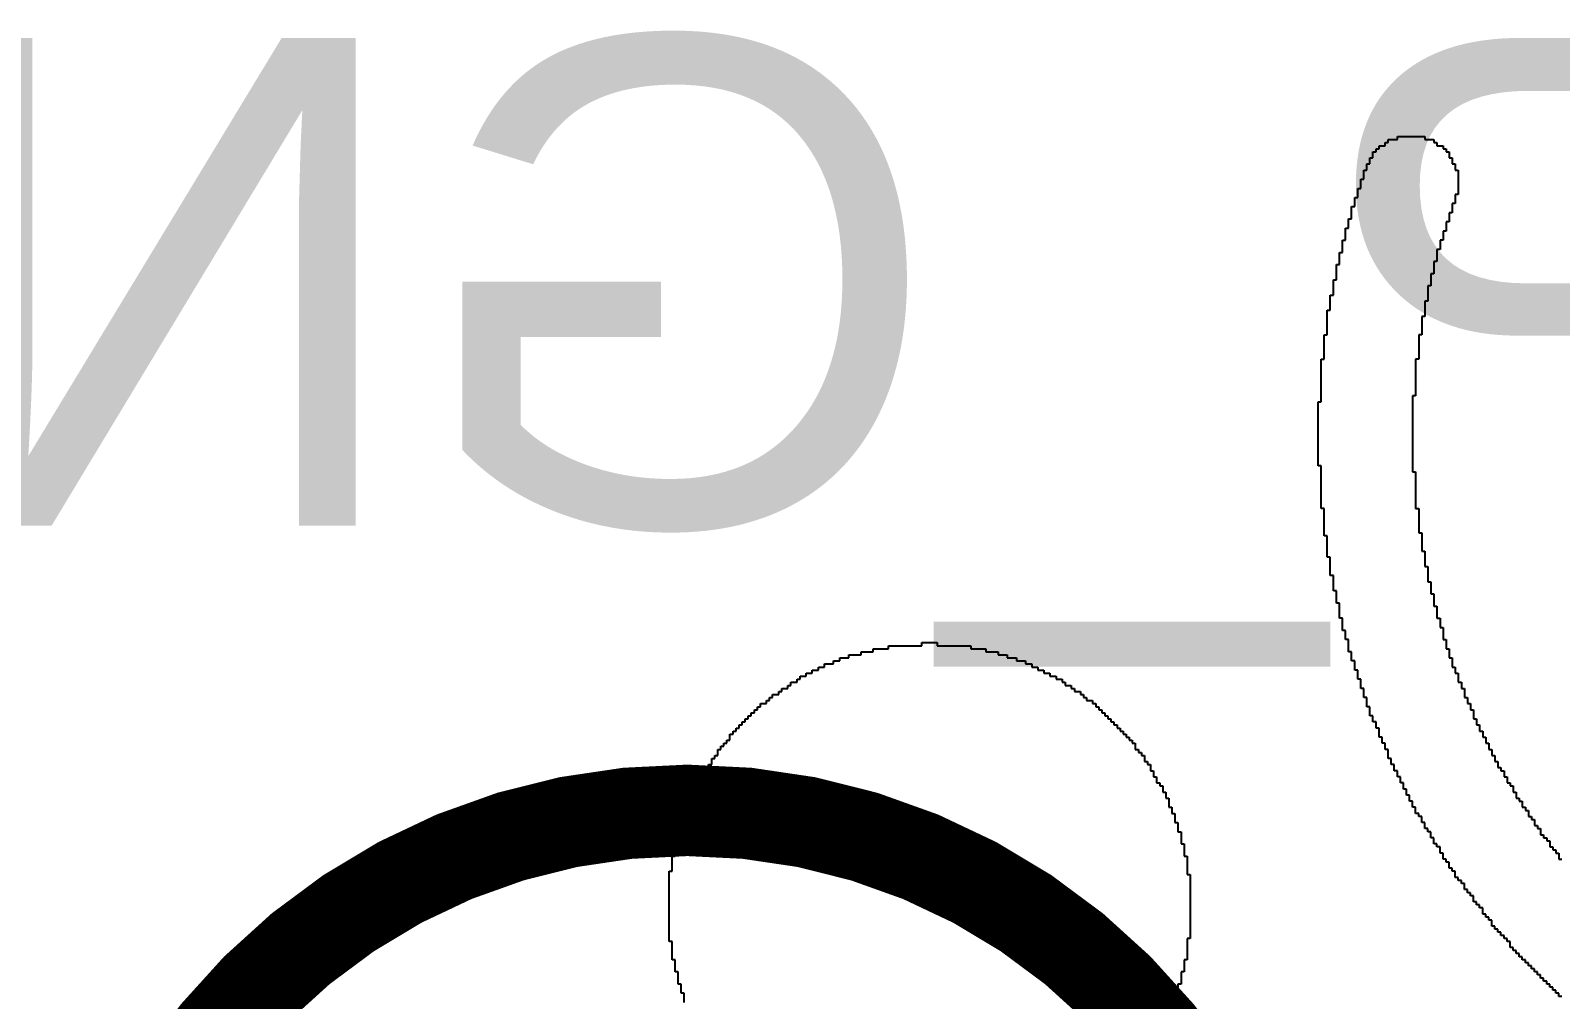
# Model space of a CAD drawing. Header units: millimetres. Extents: x -0.2 to 11.1, y -5.4 to 4.7.
# Drawn here: x 2.9733 to 3.0721, y 0.9091 to 0.9716 of the extents above; entities that cross this region are included whole.
import ezdxf

# ---------------------------------------------------------------- set-up
doc = ezdxf.new("R2010")
doc.units = ezdxf.units.MM
doc.header["$MEASUREMENT"] = 0
doc.layers.add('BottomOverlay', color=54, linetype='Continuous')
doc.layers.add('TopOverlay', color=2, linetype='Continuous')
doc.styles.add('Arial', font='arial.ttf', dxfattribs={"height": 0.2})

msp = doc.modelspace()

# ---------------------------------------------------------------- linework, layer by layer
at = {"layer": 'BottomOverlay', "const_width": 0.005906}
msp.add_lwpolyline([(3.055118, 0.88189, 1), (2.976378, 0.88189, 1)], format="xyb", close=True, dxfattribs=at)
at = {"layer": 'TopOverlay'}
for p, q in [((3.061024, 0.96437), (3.061024, 0.964567)), ((3.061024, 0.964567), (3.061614, 0.964567)), ((3.061614, 0.964567), (3.061614, 0.964764)), ((3.061614, 0.964764), (3.063386, 0.964764)), ((3.063386, 0.964764), (3.063386, 0.964567)), ((3.063386, 0.964567), (3.063976, 0.964567)), ((3.063976, 0.964567), (3.063976, 0.96437)), ((3.060039, 0.963386), (3.060039, 0.96378)), ((3.060039, 0.96378), (3.060236, 0.96378)), ((3.060236, 0.96378), (3.060236, 0.963976)), ((3.060236, 0.963976), (3.060433, 0.963976)), ((3.060433, 0.963976), (3.060433, 0.964173)), ((3.060433, 0.964173), (3.060827, 0.964173)), ((3.060827, 0.964173), (3.060827, 0.96437)), ((3.060827, 0.96437), (3.061024, 0.96437)), ((3.063976, 0.96437), (3.064173, 0.96437)), ((3.064173, 0.96437), (3.064173, 0.964173)), ((3.064173, 0.964173), (3.064567, 0.964173)), ((3.064567, 0.964173), (3.064567, 0.963976)), ((3.064567, 0.963976), (3.064764, 0.963976)), ((3.064764, 0.963976), (3.064764, 0.96378)), ((3.064764, 0.96378), (3.064961, 0.96378)), ((3.064961, 0.96378), (3.064961, 0.963386)), ((3.059449, 0.962008), (3.059449, 0.962599)), ((3.059449, 0.962599), (3.059646, 0.962599)), ((3.059646, 0.962599), (3.059646, 0.962992)), ((3.059646, 0.962992), (3.059842, 0.962992)), ((3.059842, 0.962992), (3.059842, 0.963386)), ((3.059842, 0.963386), (3.060039, 0.963386)), ((3.064961, 0.963386), (3.065158, 0.963386)), ((3.065158, 0.963386), (3.065158, 0.962992)), ((3.065158, 0.962992), (3.065354, 0.962992)), ((3.065354, 0.962992), (3.065354, 0.962599)), ((3.065354, 0.962599), (3.065551, 0.962599)), ((3.065551, 0.962599), (3.065551, 0.961024)), ((3.059252, 0.961417), (3.059252, 0.962008)), ((3.059252, 0.962008), (3.059449, 0.962008)), ((3.058858, 0.960236), (3.058858, 0.960827)), ((3.058858, 0.960827), (3.059055, 0.960827)), ((3.059055, 0.960827), (3.059055, 0.961417)), ((3.059055, 0.961417), (3.059252, 0.961417)), ((3.065551, 0.961024), (3.065354, 0.961024)), ((3.065354, 0.961024), (3.065354, 0.960433)), ((3.058661, 0.959449), (3.058661, 0.960236)), ((3.058661, 0.960236), (3.058858, 0.960236)), ((3.065158, 0.959843), (3.064961, 0.959843)), ((3.064961, 0.959843), (3.064961, 0.959252)), ((3.065354, 0.960433), (3.065158, 0.960433)), ((3.065158, 0.960433), (3.065158, 0.959843)), ((3.058268, 0.958071), (3.058268, 0.958858)), ((3.058268, 0.958858), (3.058465, 0.958858)), ((3.058465, 0.958858), (3.058465, 0.959449)), ((3.058465, 0.959449), (3.058661, 0.959449)), ((3.064764, 0.958662), (3.064567, 0.958662)), ((3.064567, 0.958662), (3.064567, 0.958071)), ((3.064961, 0.959252), (3.064764, 0.959252)), ((3.064764, 0.959252), (3.064764, 0.958662)), ((3.058071, 0.957283), (3.058071, 0.958071)), ((3.058071, 0.958071), (3.058268, 0.958071)), ((3.064567, 0.958071), (3.06437, 0.958071)), ((3.06437, 0.958071), (3.06437, 0.95748)), ((3.057874, 0.956496), (3.057874, 0.957283)), ((3.057874, 0.957283), (3.058071, 0.957283)), ((3.064173, 0.956693), (3.063976, 0.956693)), ((3.063976, 0.956693), (3.063976, 0.955906)), ((3.06437, 0.95748), (3.064173, 0.95748)), ((3.064173, 0.95748), (3.064173, 0.956693)), ((3.057677, 0.955512), (3.057677, 0.956496)), ((3.057677, 0.956496), (3.057874, 0.956496)), ((3.063976, 0.955906), (3.063779, 0.955906)), ((3.063779, 0.955906), (3.063779, 0.955118)), ((3.05748, 0.954528), (3.05748, 0.955512)), ((3.05748, 0.955512), (3.057677, 0.955512)), ((3.063779, 0.955118), (3.063583, 0.955118)), ((3.063583, 0.955118), (3.063583, 0.954134)), ((3.057284, 0.953543), (3.057284, 0.954528)), ((3.057284, 0.954528), (3.05748, 0.954528)), ((3.063583, 0.954134), (3.063386, 0.954134)), ((3.063386, 0.954134), (3.063386, 0.95315)), ((3.057087, 0.951969), (3.057087, 0.953543)), ((3.057087, 0.953543), (3.057284, 0.953543)), ((3.063386, 0.95315), (3.063189, 0.95315)), ((3.063189, 0.95315), (3.063189, 0.951969)), ((3.05689, 0.950394), (3.05689, 0.951969)), ((3.05689, 0.951969), (3.057087, 0.951969)), ((3.063189, 0.951969), (3.062992, 0.951969)), ((3.062992, 0.951969), (3.062992, 0.950394)), ((3.056693, 0.947638), (3.056693, 0.950394)), ((3.056693, 0.950394), (3.05689, 0.950394)), ((3.062992, 0.950394), (3.062795, 0.950394)), ((3.062795, 0.950394), (3.062795, 0.948032)), ((3.062795, 0.948032), (3.062598, 0.948032)), ((3.062598, 0.948032), (3.062598, 0.94311)), ((3.056496, 0.943504), (3.056496, 0.947638)), ((3.056496, 0.947638), (3.056693, 0.947638)), ((3.056693, 0.943504), (3.056496, 0.943504)), ((3.056693, 0.940748), (3.056693, 0.943504)), ((3.062598, 0.94311), (3.062795, 0.94311)), ((3.062795, 0.94311), (3.062795, 0.940748)), ((3.05689, 0.940748), (3.056693, 0.940748)), ((3.05689, 0.938976), (3.05689, 0.940748)), ((3.062795, 0.940748), (3.062992, 0.940748)), ((3.062992, 0.940748), (3.062992, 0.939173)), ((3.057087, 0.938976), (3.05689, 0.938976)), ((3.057087, 0.937599), (3.057087, 0.938976)), ((3.062992, 0.939173), (3.063189, 0.939173)), ((3.063189, 0.939173), (3.063189, 0.937992)), ((3.063189, 0.937992), (3.063386, 0.937992)), ((3.063386, 0.937992), (3.063386, 0.937008)), ((3.057284, 0.937599), (3.057087, 0.937599)), ((3.057284, 0.936417), (3.057284, 0.937599)), ((3.063386, 0.937008), (3.063583, 0.937008)), ((3.063583, 0.937008), (3.063583, 0.936024)), ((3.05748, 0.936417), (3.057284, 0.936417)), ((3.05748, 0.935433), (3.05748, 0.936417)), ((3.063583, 0.936024), (3.063779, 0.936024)), ((3.063779, 0.936024), (3.063779, 0.935236)), ((3.057677, 0.935433), (3.05748, 0.935433)), ((3.057677, 0.934646), (3.057677, 0.935433)), ((3.063779, 0.935236), (3.063976, 0.935236)), ((3.063976, 0.935236), (3.063976, 0.934449)), ((3.057874, 0.934646), (3.057677, 0.934646)), ((3.057874, 0.933662), (3.057874, 0.934646)), ((3.063976, 0.934449), (3.064173, 0.934449)), ((3.064173, 0.934449), (3.064173, 0.933662)), ((3.058071, 0.933662), (3.057874, 0.933662)), ((3.058071, 0.932874), (3.058071, 0.933662)), ((3.058268, 0.932874), (3.058071, 0.932874)), ((3.058268, 0.932284), (3.058268, 0.932874)), ((3.064173, 0.933662), (3.06437, 0.933662)), ((3.06437, 0.933662), (3.06437, 0.933071)), ((3.06437, 0.933071), (3.064567, 0.933071)), ((3.064567, 0.933071), (3.064567, 0.932284)), ((3.02874, 0.931693), (3.02874, 0.93189)), ((3.02874, 0.93189), (3.030905, 0.93189)), ((3.030905, 0.93189), (3.030905, 0.932087)), ((3.030905, 0.932087), (3.03189, 0.932087)), ((3.03189, 0.932087), (3.03189, 0.93189)), ((3.03189, 0.93189), (3.034055, 0.93189)), ((3.034055, 0.93189), (3.034055, 0.931693)), ((3.058465, 0.932284), (3.058268, 0.932284)), ((3.058465, 0.931496), (3.058465, 0.932284)), ((3.064567, 0.932284), (3.064764, 0.932284)), ((3.064764, 0.932284), (3.064764, 0.931693)), ((3.025197, 0.930709), (3.025197, 0.930906)), ((3.025197, 0.930906), (3.025591, 0.930906)), ((3.025591, 0.930906), (3.025591, 0.931102)), ((3.025591, 0.931102), (3.026181, 0.931102)), ((3.026181, 0.931102), (3.026181, 0.931299)), ((3.026181, 0.931299), (3.026969, 0.931299)), ((3.026969, 0.931299), (3.026969, 0.931496)), ((3.026969, 0.931496), (3.027756, 0.931496)), ((3.027756, 0.931496), (3.027756, 0.931693)), ((3.027756, 0.931693), (3.02874, 0.931693)), ((3.034055, 0.931693), (3.035039, 0.931693)), ((3.035039, 0.931693), (3.035039, 0.931496)), ((3.035039, 0.931496), (3.035827, 0.931496)), ((3.035827, 0.931496), (3.035827, 0.931299)), ((3.035827, 0.931299), (3.036417, 0.931299)), ((3.036417, 0.931299), (3.036417, 0.931102)), ((3.036417, 0.931102), (3.037008, 0.931102)), ((3.037008, 0.931102), (3.037008, 0.930906)), ((3.037008, 0.930906), (3.037598, 0.930906)), ((3.037598, 0.930906), (3.037598, 0.930709)), ((3.058661, 0.931496), (3.058465, 0.931496)), ((3.058661, 0.930906), (3.058661, 0.931496)), ((3.058858, 0.930906), (3.058661, 0.930906)), ((3.058858, 0.930315), (3.058858, 0.930906)), ((3.064764, 0.931693), (3.064961, 0.931693)), ((3.064961, 0.931693), (3.064961, 0.931102)), ((3.064961, 0.931102), (3.065158, 0.931102)), ((3.065158, 0.931102), (3.065158, 0.930512)), ((3.023032, 0.929724), (3.023032, 0.929921)), ((3.023032, 0.929921), (3.023425, 0.929921)), ((3.023425, 0.929921), (3.023425, 0.930118)), ((3.023425, 0.930118), (3.023819, 0.930118)), ((3.023819, 0.930118), (3.023819, 0.930315)), ((3.023819, 0.930315), (3.024213, 0.930315)), ((3.024213, 0.930315), (3.024213, 0.930512)), ((3.024213, 0.930512), (3.024606, 0.930512)), ((3.024606, 0.930512), (3.024606, 0.930709)), ((3.024606, 0.930709), (3.025197, 0.930709)), ((3.037598, 0.930709), (3.037992, 0.930709)), ((3.037992, 0.930709), (3.037992, 0.930512)), ((3.037992, 0.930512), (3.038386, 0.930512)), ((3.038386, 0.930512), (3.038386, 0.930315)), ((3.038386, 0.930315), (3.038779, 0.930315)), ((3.038779, 0.930315), (3.038779, 0.930118)), ((3.038779, 0.930118), (3.039173, 0.930118)), ((3.039173, 0.930118), (3.039173, 0.929921)), ((3.039173, 0.929921), (3.039567, 0.929921)), ((3.039567, 0.929921), (3.039567, 0.929724)), ((3.059055, 0.930315), (3.058858, 0.930315)), ((3.059055, 0.929724), (3.059055, 0.930315)), ((3.065158, 0.930512), (3.065354, 0.930512)), ((3.065354, 0.930512), (3.065354, 0.930118)), ((3.065354, 0.930118), (3.065551, 0.930118)), ((3.065551, 0.930118), (3.065551, 0.929528)), ((3.021654, 0.92874), (3.021654, 0.928937)), ((3.021654, 0.928937), (3.02185, 0.928937)), ((3.02185, 0.928937), (3.02185, 0.929134)), ((3.02185, 0.929134), (3.022244, 0.929134)), ((3.022244, 0.929134), (3.022244, 0.929331)), ((3.022244, 0.929331), (3.022441, 0.929331)), ((3.022441, 0.929331), (3.022441, 0.929528)), ((3.022441, 0.929528), (3.022835, 0.929528)), ((3.022835, 0.929528), (3.022835, 0.929724)), ((3.022835, 0.929724), (3.023032, 0.929724)), ((3.039567, 0.929724), (3.039961, 0.929724)), ((3.039961, 0.929724), (3.039961, 0.929528)), ((3.039961, 0.929528), (3.040157, 0.929528)), ((3.040157, 0.929528), (3.040157, 0.929331)), ((3.040157, 0.929331), (3.040551, 0.929331)), ((3.040551, 0.929331), (3.040551, 0.929134)), ((3.040551, 0.929134), (3.040748, 0.929134)), ((3.040748, 0.929134), (3.040748, 0.928937)), ((3.040748, 0.928937), (3.041142, 0.928937)), ((3.041142, 0.928937), (3.041142, 0.92874)), ((3.059252, 0.929724), (3.059055, 0.929724)), ((3.059252, 0.929134), (3.059252, 0.929724)), ((3.059449, 0.929134), (3.059252, 0.929134)), ((3.059449, 0.928543), (3.059449, 0.929134)), ((3.065551, 0.929528), (3.065748, 0.929528)), ((3.065748, 0.929528), (3.065748, 0.929134)), ((3.065748, 0.929134), (3.065945, 0.929134)), ((3.065945, 0.929134), (3.065945, 0.928543)), ((3.020276, 0.927756), (3.020276, 0.927953)), ((3.020276, 0.927953), (3.020472, 0.927953)), ((3.020472, 0.927953), (3.020472, 0.92815)), ((3.020472, 0.92815), (3.020866, 0.92815)), ((3.020866, 0.92815), (3.020866, 0.928346)), ((3.020866, 0.928346), (3.021063, 0.928346)), ((3.021063, 0.928346), (3.021063, 0.928543)), ((3.021063, 0.928543), (3.02126, 0.928543)), ((3.02126, 0.928543), (3.02126, 0.92874)), ((3.02126, 0.92874), (3.021654, 0.92874)), ((3.041142, 0.92874), (3.041339, 0.92874)), ((3.041339, 0.92874), (3.041339, 0.928543)), ((3.041339, 0.928543), (3.041535, 0.928543)), ((3.041535, 0.928543), (3.041535, 0.928346)), ((3.041535, 0.928346), (3.041929, 0.928346)), ((3.041929, 0.928346), (3.041929, 0.92815)), ((3.041929, 0.92815), (3.042126, 0.92815)), ((3.042126, 0.92815), (3.042126, 0.927953)), ((3.042126, 0.927953), (3.042323, 0.927953)), ((3.042323, 0.927953), (3.042323, 0.927756)), ((3.059646, 0.928543), (3.059449, 0.928543)), ((3.059646, 0.928346), (3.059646, 0.928543)), ((3.059646, 0.92815), (3.059646, 0.928346)), ((3.059646, 0.927953), (3.059646, 0.92815)), ((3.059842, 0.927953), (3.059646, 0.927953)), ((3.059842, 0.927362), (3.059842, 0.927953)), ((3.065945, 0.928543), (3.066142, 0.928543)), ((3.066142, 0.928543), (3.066142, 0.92815)), ((3.066142, 0.92815), (3.066339, 0.92815)), ((3.066339, 0.92815), (3.066339, 0.927756)), ((3.019291, 0.926772), (3.019291, 0.926969)), ((3.019291, 0.926969), (3.019488, 0.926969)), ((3.019488, 0.926969), (3.019488, 0.927165)), ((3.019488, 0.927165), (3.019685, 0.927165)), ((3.019685, 0.927165), (3.019685, 0.927362)), ((3.019685, 0.927362), (3.019882, 0.927362)), ((3.019882, 0.927362), (3.019882, 0.927559)), ((3.019882, 0.927559), (3.020079, 0.927559)), ((3.020079, 0.927559), (3.020079, 0.927756)), ((3.020079, 0.927756), (3.020276, 0.927756)), ((3.042323, 0.927756), (3.04252, 0.927756)), ((3.04252, 0.927756), (3.04252, 0.927559)), ((3.04252, 0.927559), (3.042717, 0.927559)), ((3.042717, 0.927559), (3.042717, 0.927362)), ((3.042717, 0.927362), (3.042913, 0.927362)), ((3.042913, 0.927362), (3.042913, 0.927165)), ((3.042913, 0.927165), (3.04311, 0.927165)), ((3.04311, 0.927165), (3.04311, 0.926969)), ((3.04311, 0.926969), (3.043307, 0.926969)), ((3.043307, 0.926969), (3.043307, 0.926772)), ((3.060039, 0.927362), (3.059842, 0.927362)), ((3.060039, 0.926969), (3.060039, 0.927362)), ((3.060236, 0.926969), (3.060039, 0.926969)), ((3.060236, 0.926575), (3.060236, 0.926969)), ((3.066339, 0.927756), (3.066535, 0.927756)), ((3.066535, 0.927756), (3.066535, 0.927165)), ((3.066535, 0.927165), (3.066732, 0.927165)), ((3.066732, 0.927165), (3.066732, 0.926772)), ((3.018504, 0.925787), (3.018504, 0.926181)), ((3.018504, 0.926181), (3.018701, 0.926181)), ((3.018701, 0.926181), (3.018701, 0.926378)), ((3.018701, 0.926378), (3.018898, 0.926378)), ((3.018898, 0.926378), (3.018898, 0.926575)), ((3.018898, 0.926575), (3.019095, 0.926575)), ((3.019095, 0.926575), (3.019095, 0.926772)), ((3.019095, 0.926772), (3.019291, 0.926772)), ((3.043307, 0.926772), (3.043504, 0.926772)), ((3.043504, 0.926772), (3.043504, 0.926575)), ((3.043504, 0.926575), (3.043701, 0.926575)), ((3.043701, 0.926575), (3.043701, 0.926378)), ((3.043701, 0.926378), (3.043898, 0.926378)), ((3.043898, 0.926378), (3.043898, 0.926181)), ((3.043898, 0.926181), (3.044094, 0.926181)), ((3.044094, 0.926181), (3.044094, 0.925984)), ((3.044094, 0.925984), (3.044291, 0.925984)), ((3.044291, 0.925984), (3.044291, 0.925787)), ((3.060433, 0.926575), (3.060236, 0.926575)), ((3.060433, 0.925984), (3.060433, 0.926575)), ((3.06063, 0.925984), (3.060433, 0.925984)), ((3.06063, 0.925591), (3.06063, 0.925984)), ((3.066732, 0.926772), (3.066929, 0.926772)), ((3.066929, 0.926772), (3.066929, 0.926378)), ((3.066929, 0.926378), (3.067126, 0.926378)), ((3.067126, 0.926378), (3.067126, 0.925984)), ((3.067126, 0.925984), (3.067323, 0.925984)), ((3.067323, 0.925984), (3.067323, 0.925591)), ((3.017717, 0.924803), (3.017717, 0.925197)), ((3.017717, 0.925197), (3.017913, 0.925197)), ((3.017913, 0.925197), (3.017913, 0.925394)), ((3.017913, 0.925394), (3.01811, 0.925394)), ((3.01811, 0.925394), (3.01811, 0.925591)), ((3.01811, 0.925591), (3.018307, 0.925591)), ((3.018307, 0.925591), (3.018307, 0.925787)), ((3.018307, 0.925787), (3.018504, 0.925787)), ((3.044291, 0.925787), (3.044488, 0.925787)), ((3.044488, 0.925787), (3.044488, 0.925591)), ((3.044488, 0.925591), (3.044685, 0.925591)), ((3.044685, 0.925591), (3.044685, 0.925197)), ((3.044685, 0.925197), (3.044882, 0.925197)), ((3.044882, 0.925197), (3.044882, 0.925)), ((3.044882, 0.925), (3.045079, 0.925)), ((3.045079, 0.925), (3.045079, 0.924803)), ((3.060827, 0.925591), (3.06063, 0.925591)), ((3.060827, 0.925197), (3.060827, 0.925591)), ((3.061024, 0.925197), (3.060827, 0.925197)), ((3.061024, 0.924606), (3.061024, 0.925197)), ((3.067323, 0.925591), (3.06752, 0.925591)), ((3.06752, 0.925591), (3.06752, 0.925197)), ((3.06752, 0.925197), (3.067716, 0.925197)), ((3.067716, 0.925197), (3.067716, 0.924803)), ((3.016929, 0.923622), (3.016929, 0.924016)), ((3.016929, 0.924016), (3.017126, 0.924016)), ((3.017126, 0.924016), (3.017126, 0.924213)), ((3.017126, 0.924213), (3.017323, 0.924213)), ((3.017323, 0.924213), (3.017323, 0.924606)), ((3.017323, 0.924606), (3.01752, 0.924606)), ((3.01752, 0.924606), (3.01752, 0.924803)), ((3.01752, 0.924803), (3.017717, 0.924803)), ((3.045079, 0.924803), (3.045276, 0.924803)), ((3.045276, 0.924803), (3.045276, 0.924409)), ((3.045276, 0.924409), (3.045472, 0.924409)), ((3.045472, 0.924409), (3.045472, 0.924213)), ((3.045472, 0.924213), (3.045669, 0.924213)), ((3.045669, 0.924213), (3.045669, 0.923819)), ((3.061221, 0.924606), (3.061024, 0.924606)), ((3.061221, 0.924213), (3.061221, 0.924606)), ((3.061417, 0.924213), (3.061221, 0.924213)), ((3.061417, 0.923819), (3.061417, 0.924213)), ((3.067716, 0.924803), (3.067913, 0.924803)), ((3.067913, 0.924803), (3.067913, 0.924409)), ((3.067913, 0.924409), (3.06811, 0.924409)), ((3.06811, 0.924409), (3.06811, 0.924016)), ((3.06811, 0.924016), (3.068307, 0.924016)), ((3.068307, 0.924016), (3.068307, 0.923819)), ((3.016535, 0.922835), (3.016535, 0.923228)), ((3.016535, 0.923228), (3.016732, 0.923228)), ((3.016732, 0.923228), (3.016732, 0.923622)), ((3.016732, 0.923622), (3.016929, 0.923622)), ((3.045669, 0.923819), (3.045866, 0.923819)), ((3.045866, 0.923819), (3.045866, 0.923425)), ((3.045866, 0.923425), (3.046063, 0.923425)), ((3.046063, 0.923425), (3.046063, 0.923032)), ((3.046063, 0.923032), (3.04626, 0.923032)), ((3.04626, 0.923032), (3.04626, 0.922835)), ((3.061614, 0.923819), (3.061417, 0.923819)), ((3.061614, 0.923425), (3.061614, 0.923819)), ((3.061811, 0.923425), (3.061614, 0.923425)), ((3.061811, 0.923032), (3.061811, 0.923425)), ((3.062008, 0.923032), (3.061811, 0.923032)), ((3.062008, 0.922638), (3.062008, 0.923032)), ((3.068307, 0.923819), (3.068504, 0.923819)), ((3.068504, 0.923819), (3.068504, 0.923425)), ((3.068504, 0.923425), (3.068701, 0.923425)), ((3.068701, 0.923425), (3.068701, 0.923032)), ((3.068701, 0.923032), (3.068898, 0.923032)), ((3.068898, 0.923032), (3.068898, 0.922835)), ((3.015945, 0.921654), (3.015945, 0.922047)), ((3.015945, 0.922047), (3.016142, 0.922047)), ((3.016142, 0.922047), (3.016142, 0.922441)), ((3.016142, 0.922441), (3.016339, 0.922441)), ((3.016339, 0.922441), (3.016339, 0.922835)), ((3.016339, 0.922835), (3.016535, 0.922835)), ((3.04626, 0.922835), (3.046457, 0.922835)), ((3.046457, 0.922835), (3.046457, 0.922441)), ((3.046457, 0.922441), (3.046654, 0.922441)), ((3.046654, 0.922441), (3.046654, 0.922047)), ((3.046654, 0.922047), (3.04685, 0.922047)), ((3.04685, 0.922047), (3.04685, 0.921457)), ((3.062205, 0.922638), (3.062008, 0.922638)), ((3.062205, 0.922244), (3.062205, 0.922638)), ((3.062402, 0.922244), (3.062205, 0.922244)), ((3.062402, 0.92185), (3.062402, 0.922244)), ((3.068898, 0.922835), (3.069094, 0.922835)), ((3.069094, 0.922835), (3.069094, 0.922441)), ((3.069094, 0.922441), (3.069291, 0.922441)), ((3.069291, 0.922441), (3.069291, 0.922047)), ((3.069291, 0.922047), (3.069488, 0.922047)), ((3.069488, 0.922047), (3.069488, 0.92185)), ((3.015551, 0.920669), (3.015551, 0.921063)), ((3.015551, 0.921063), (3.015748, 0.921063)), ((3.015748, 0.921063), (3.015748, 0.921654)), ((3.015748, 0.921654), (3.015945, 0.921654)), ((3.04685, 0.921457), (3.047047, 0.921457)), ((3.047047, 0.921457), (3.047047, 0.921063)), ((3.047047, 0.921063), (3.047244, 0.921063)), ((3.047244, 0.921063), (3.047244, 0.920473)), ((3.062598, 0.92185), (3.062402, 0.92185)), ((3.062598, 0.921457), (3.062598, 0.92185)), ((3.062795, 0.921457), (3.062598, 0.921457)), ((3.062795, 0.921063), (3.062795, 0.921457)), ((3.062992, 0.921063), (3.062795, 0.921063)), ((3.062992, 0.920866), (3.062992, 0.921063)), ((3.069488, 0.92185), (3.069685, 0.92185)), ((3.069685, 0.92185), (3.069685, 0.921457)), ((3.069685, 0.921457), (3.069882, 0.921457)), ((3.069882, 0.921457), (3.069882, 0.92126)), ((3.069882, 0.92126), (3.070079, 0.92126)), ((3.070079, 0.92126), (3.070079, 0.920866)), ((3.015157, 0.919291), (3.015157, 0.920079)), ((3.015157, 0.920079), (3.015354, 0.920079)), ((3.015354, 0.920079), (3.015354, 0.920669)), ((3.015354, 0.920669), (3.015551, 0.920669)), ((3.047244, 0.920473), (3.047441, 0.920473)), ((3.047441, 0.920473), (3.047441, 0.919882)), ((3.063189, 0.920866), (3.062992, 0.920866)), ((3.063189, 0.920473), (3.063189, 0.920866)), ((3.063386, 0.920473), (3.063189, 0.920473)), ((3.063386, 0.920079), (3.063386, 0.920473)), ((3.063583, 0.920079), (3.063386, 0.920079)), ((3.063583, 0.919882), (3.063583, 0.920079)), ((3.070079, 0.920866), (3.070276, 0.920866)), ((3.070276, 0.920866), (3.070276, 0.920669)), ((3.070276, 0.920669), (3.070473, 0.920669)), ((3.070473, 0.920669), (3.070473, 0.920276)), ((3.070473, 0.920276), (3.070669, 0.920276)), ((3.070669, 0.920276), (3.070669, 0.920079)), ((3.070669, 0.920079), (3.070866, 0.920079)), ((3.070866, 0.920079), (3.070866, 0.919685)), ((3.014961, 0.918307), (3.014961, 0.919291)), ((3.014961, 0.919291), (3.015157, 0.919291)), ((3.047441, 0.919882), (3.047638, 0.919882)), ((3.047638, 0.919882), (3.047638, 0.919095)), ((3.047638, 0.919095), (3.047835, 0.919095)), ((3.047835, 0.919095), (3.047835, 0.918307)), ((3.063779, 0.919882), (3.063583, 0.919882)), ((3.063779, 0.919488), (3.063779, 0.919882)), ((3.063976, 0.919488), (3.063779, 0.919488)), ((3.063976, 0.919095), (3.063976, 0.919488)), ((3.064173, 0.919095), (3.063976, 0.919095)), ((3.064173, 0.918898), (3.064173, 0.919095)), ((3.070866, 0.919685), (3.071063, 0.919685)), ((3.071063, 0.919685), (3.071063, 0.919488)), ((3.071063, 0.919488), (3.07126, 0.919488)), ((3.07126, 0.919488), (3.07126, 0.919291)), ((3.07126, 0.919291), (3.071457, 0.919291)), ((3.071457, 0.919291), (3.071457, 0.918898)), ((3.014764, 0.917323), (3.014764, 0.918307)), ((3.014764, 0.918307), (3.014961, 0.918307)), ((3.047835, 0.918307), (3.048032, 0.918307)), ((3.048032, 0.918307), (3.048032, 0.917126)), ((3.06437, 0.918898), (3.064173, 0.918898)), ((3.06437, 0.918504), (3.06437, 0.918898)), ((3.064567, 0.918504), (3.06437, 0.918504)), ((3.064567, 0.91811), (3.064567, 0.918504)), ((3.064764, 0.91811), (3.064567, 0.91811)), ((3.064764, 0.917913), (3.064764, 0.91811)), ((3.071457, 0.918898), (3.071654, 0.918898)), ((3.071654, 0.918898), (3.071654, 0.918701)), ((3.071654, 0.918701), (3.07185, 0.918701)), ((3.07185, 0.918701), (3.07185, 0.918504)), ((3.07185, 0.918504), (3.072047, 0.918504)), ((3.072047, 0.918504), (3.072047, 0.91811)), ((3.072047, 0.91811), (3.072244, 0.91811)), ((3.014567, 0.912795), (3.014567, 0.917323)), ((3.014567, 0.917323), (3.014764, 0.917323)), ((3.048032, 0.917126), (3.048228, 0.917126)), ((3.048228, 0.917126), (3.048228, 0.912992)), ((3.064961, 0.917913), (3.064764, 0.917913)), ((3.064961, 0.91752), (3.064961, 0.917913)), ((3.065158, 0.91752), (3.064961, 0.91752)), ((3.065158, 0.917323), (3.065158, 0.91752)), ((3.065354, 0.917323), (3.065158, 0.917323)), ((3.065354, 0.916929), (3.065354, 0.917323)), ((3.065551, 0.916929), (3.065354, 0.916929)), ((3.065551, 0.916732), (3.065551, 0.916929)), ((3.065748, 0.916732), (3.065551, 0.916732)), ((3.065748, 0.916535), (3.065748, 0.916732)), ((3.065945, 0.916535), (3.065748, 0.916535)), ((3.065945, 0.916142), (3.065945, 0.916535)), ((3.066142, 0.916142), (3.065945, 0.916142)), ((3.066142, 0.915945), (3.066142, 0.916142)), ((3.066339, 0.915945), (3.066142, 0.915945)), ((3.066339, 0.915748), (3.066339, 0.915945)), ((3.066535, 0.915748), (3.066339, 0.915748)), ((3.066535, 0.915354), (3.066535, 0.915748)), ((3.066732, 0.915354), (3.066535, 0.915354)), ((3.066732, 0.915157), (3.066732, 0.915354)), ((3.066929, 0.915157), (3.066732, 0.915157)), ((3.066929, 0.914961), (3.066929, 0.915157)), ((3.067126, 0.914961), (3.066929, 0.914961)), ((3.067126, 0.914567), (3.067126, 0.914961)), ((3.067323, 0.914567), (3.067126, 0.914567)), ((3.067323, 0.91437), (3.067323, 0.914567)), ((3.06752, 0.91437), (3.067323, 0.91437)), ((3.06752, 0.914173), (3.06752, 0.91437)), ((3.067716, 0.914173), (3.06752, 0.914173)), ((3.067716, 0.91378), (3.067716, 0.914173)), ((3.067913, 0.91378), (3.067716, 0.91378)), ((3.067913, 0.913583), (3.067913, 0.91378)), ((3.06811, 0.913583), (3.067913, 0.913583)), ((3.06811, 0.913386), (3.06811, 0.913583)), ((3.068307, 0.913386), (3.06811, 0.913386)), ((3.068307, 0.913189), (3.068307, 0.913386)), ((3.068504, 0.913189), (3.068307, 0.913189)), ((3.068504, 0.912992), (3.068504, 0.913189)), ((3.014764, 0.912795), (3.014567, 0.912795)), ((3.014764, 0.911614), (3.014764, 0.912795)), ((3.048228, 0.912992), (3.048032, 0.912992)), ((3.048032, 0.912992), (3.048032, 0.911614)), ((3.068701, 0.912992), (3.068504, 0.912992)), ((3.068701, 0.912795), (3.068701, 0.912992)), ((3.068898, 0.912795), (3.068701, 0.912795)), ((3.068898, 0.912402), (3.068898, 0.912795)), ((3.069094, 0.912402), (3.068898, 0.912402)), ((3.069094, 0.912205), (3.069094, 0.912402)), ((3.069291, 0.912205), (3.069094, 0.912205)), ((3.069291, 0.912008), (3.069291, 0.912205)), ((3.014961, 0.911614), (3.014764, 0.911614)), ((3.014961, 0.910827), (3.014961, 0.911614)), ((3.048032, 0.911614), (3.047835, 0.911614)), ((3.047835, 0.911614), (3.047835, 0.910827)), ((3.069488, 0.912008), (3.069291, 0.912008)), ((3.069488, 0.911811), (3.069488, 0.912008)), ((3.069685, 0.911811), (3.069488, 0.911811)), ((3.069685, 0.911614), (3.069685, 0.911811)), ((3.069882, 0.911614), (3.069685, 0.911614)), ((3.069882, 0.911417), (3.069882, 0.911614)), ((3.070079, 0.911417), (3.069882, 0.911417)), ((3.070079, 0.91122), (3.070079, 0.911417)), ((3.070276, 0.91122), (3.070079, 0.91122)), ((3.070276, 0.911024), (3.070276, 0.91122)), ((3.015157, 0.910827), (3.014961, 0.910827)), ((3.015157, 0.910039), (3.015157, 0.910827)), ((3.047835, 0.910827), (3.047638, 0.910827)), ((3.047638, 0.910827), (3.047638, 0.910039)), ((3.070473, 0.911024), (3.070276, 0.911024)), ((3.070473, 0.910827), (3.070473, 0.911024)), ((3.070669, 0.910827), (3.070473, 0.910827)), ((3.070669, 0.91063), (3.070669, 0.910827)), ((3.070866, 0.91063), (3.070669, 0.91063)), ((3.070866, 0.910433), (3.070866, 0.91063)), ((3.071063, 0.910433), (3.070866, 0.910433)), ((3.071063, 0.910236), (3.071063, 0.910433)), ((3.07126, 0.910236), (3.071063, 0.910236)), ((3.07126, 0.910039), (3.07126, 0.910236)), ((3.015354, 0.910039), (3.015157, 0.910039)), ((3.015354, 0.909449), (3.015354, 0.910039)), ((3.015551, 0.909449), (3.015354, 0.909449)), ((3.015551, 0.908858), (3.015551, 0.909449)), ((3.047441, 0.909449), (3.047244, 0.909449)), ((3.047244, 0.909449), (3.047244, 0.908858)), ((3.047638, 0.910039), (3.047441, 0.910039)), ((3.047441, 0.910039), (3.047441, 0.909449)), ((3.071457, 0.910039), (3.07126, 0.910039)), ((3.071457, 0.909843), (3.071457, 0.910039)), ((3.071654, 0.909843), (3.071457, 0.909843)), ((3.071654, 0.909646), (3.071654, 0.909843)), ((3.07185, 0.909646), (3.071654, 0.909646)), ((3.07185, 0.909449), (3.07185, 0.909646)), ((3.072047, 0.909449), (3.07185, 0.909449)), ((3.072047, 0.909252), (3.072047, 0.909449)), ((3.072244, 0.909252), (3.072047, 0.909252))]:
    msp.add_line(p, q, dxfattribs=at)

# ---------------------------------------------------------------- texts
at = {"layer": 'BottomOverlay', "style": 'Arial', "text_generation_flag": 2}
msp.add_text('TP_GND', height=0.0314961, dxfattribs=at).set_placement((3.112832, 0.939637))

doc.saveas('drawing.dxf')
